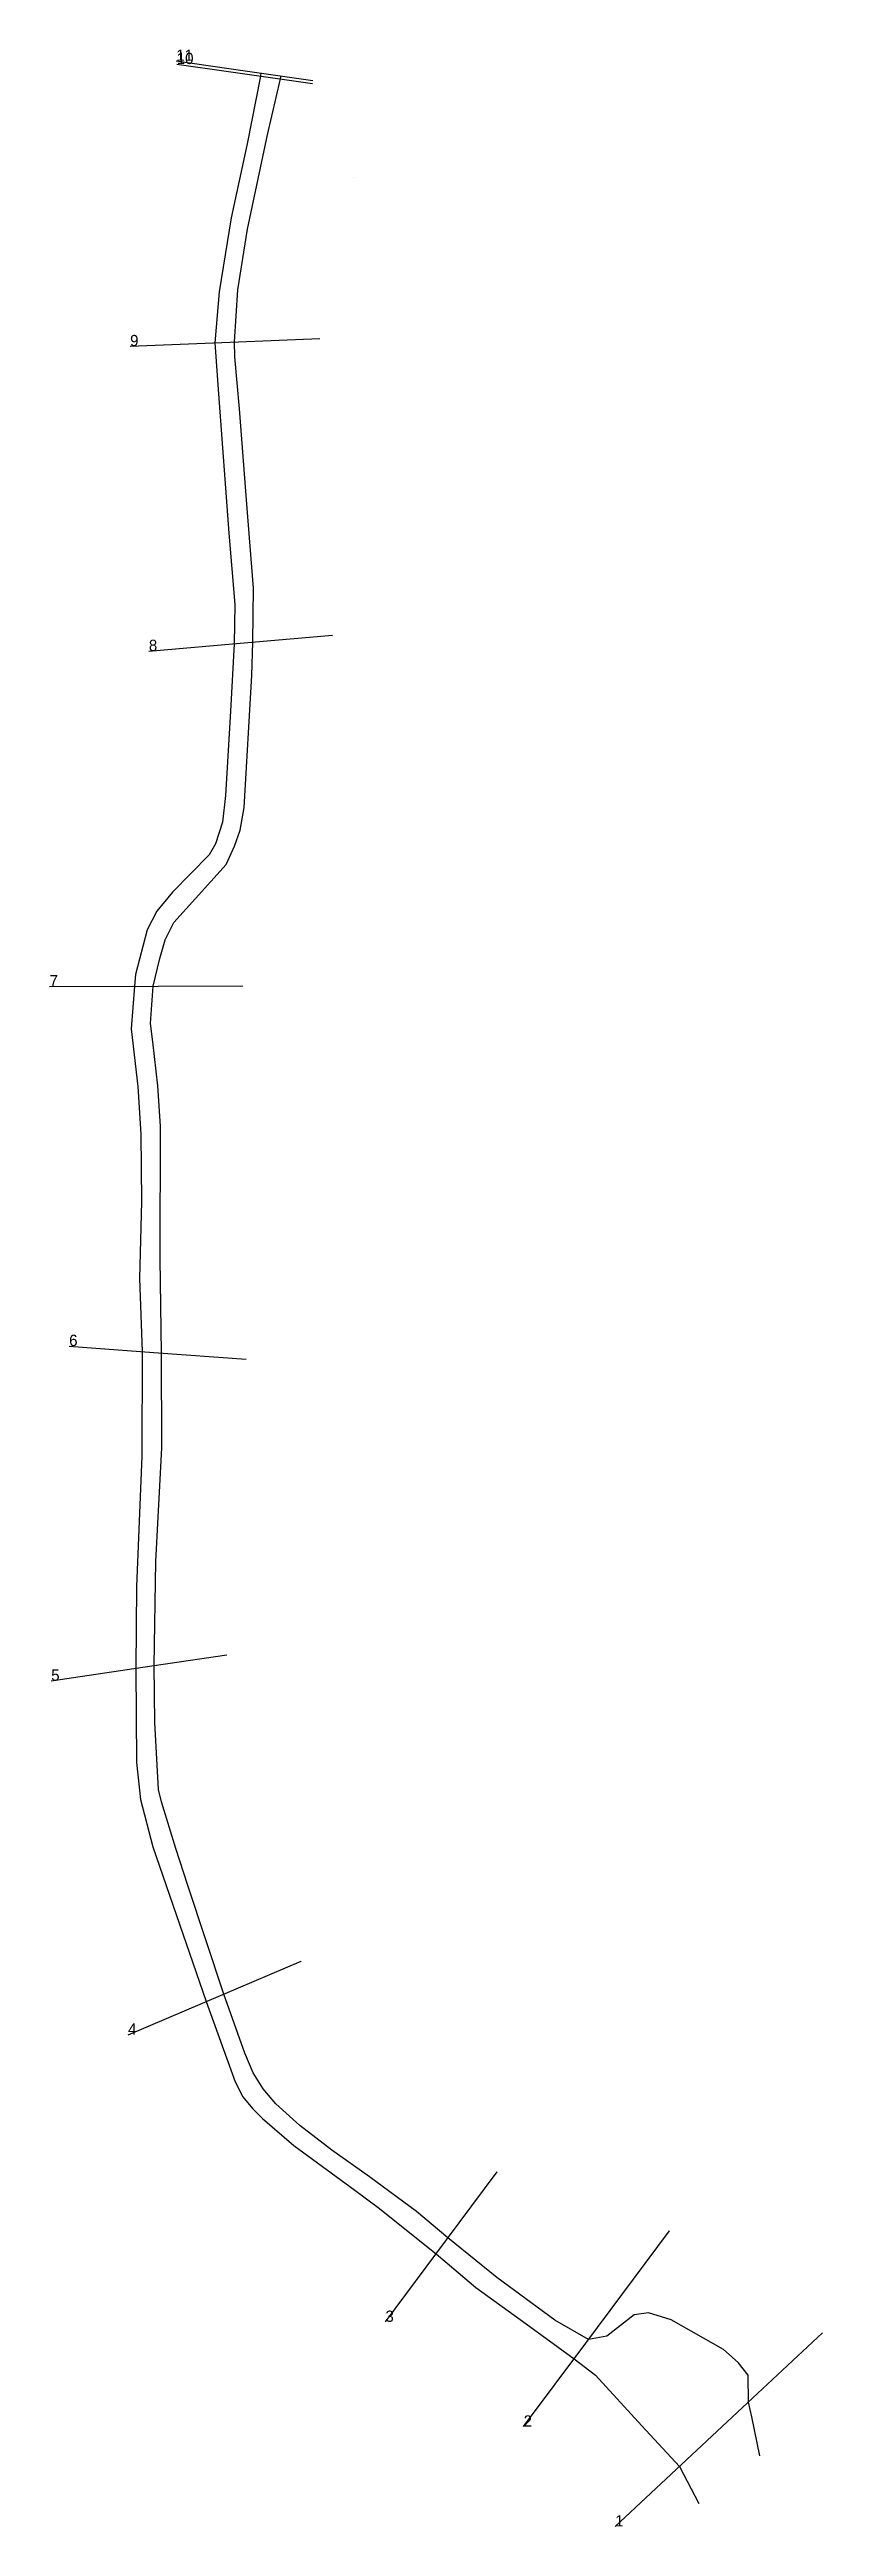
# Model space of a CAD drawing. Extents: x 521885 to 522021, y 4174747 to 4175185.
import ezdxf

# ---------------------------------------------------------------- set-up
doc = ezdxf.new("R2010")
doc.units = 0
for name, color, linetype in [('KESIT_AD', 7, 'Continuous'), ('KESIT_HAT', 7, 'Continuous'), ('NOKTA', 7, 'Continuous'), ('SEV_SEVUSTU', 7, 'Continuous')]:
    doc.layers.add(name, color=color, linetype=linetype)

msp = doc.modelspace()

# ---------------------------------------------------------------- linework, layer by layer
msp.add_line((521938.55, 4175162.44), (521938.55, 4175162.44))
at = {"layer": 'KESIT_HAT'}
for points in [[(521907.1, 4175183.14), (521916.42, 4175181.8), (521931.26, 4175179.68)], [(521907.19, 4175182.57), (521916.34, 4175181.26), (521931.19, 4175179.14)], [(521898.94, 4175132.65), (521918.11, 4175133.44), (521932.49, 4175134.04)], [(521902.26, 4175078.72), (521919.8, 4175080.23), (521934.75, 4175081.52)], [(521884.69, 4175019.38), (521903.91, 4175019.43), (521918.91, 4175019.47)], [(521888.16, 4174955.76), (521903.12, 4174954.64), (521919.48, 4174953.43)], [(521884.98, 4174896.54), (521901.19, 4174898.92), (521916.03, 4174901.11)], [(521898.58, 4174833.93), (521915.38, 4174841.06), (521929.19, 4174846.92)], [(521944.12, 4174783.12), (521954.93, 4174797.65), (521963.89, 4174809.68)], [(521968.57, 4174764.58), (521979.55, 4174779.33), (521994.38, 4174799.25)], [(521984.76, 4174746.92), (522007.31, 4174767.98), (522021.44, 4174781.17)]]:
    msp.add_lwpolyline(points, dxfattribs=at)
at = {"layer": 'NOKTA'}
for p, q in [((521907.1, 4175183.14), (521907.1, 4175183.14)), ((521907.19, 4175182.57), (521907.19, 4175182.57)), ((521909.82, 4175182.75), (521909.82, 4175182.75)), ((521912.1, 4175181.87), (521912.1, 4175181.87)), ((521912.87, 4175182.31), (521912.87, 4175182.31)), ((521915.69, 4175181.36), (521915.69, 4175181.36)), ((521915.8, 4175181.89), (521915.8, 4175181.89)), ((521919.02, 4175180.88), (521919.02, 4175180.88)), ((521919.19, 4175181.41), (521919.19, 4175181.41)), ((521921.57, 4175180.52), (521921.57, 4175180.52)), ((521921.7, 4175181.05), (521921.7, 4175181.05)), ((521922.03, 4175180.45), (521922.03, 4175180.45)), ((521922.03, 4175180.45), (521922.03, 4175180.45)), ((521922.03, 4175180.45), (521922.03, 4175180.45)), ((521922.06, 4175181), (521922.06, 4175181)), ((521922.06, 4175181), (521922.06, 4175181)), ((521922.06, 4175181), (521922.06, 4175181)), ((521923.35, 4175180.81), (521923.35, 4175180.81)), ((521923.5, 4175180.24), (521923.5, 4175180.24)), ((521925.55, 4175179.95), (521925.55, 4175179.95)), ((521925.55, 4175179.95), (521925.55, 4175179.95)), ((521925.55, 4175179.95), (521925.55, 4175179.95)), ((521925.68, 4175180.48), (521925.68, 4175180.48)), ((521925.68, 4175180.48), (521925.68, 4175180.48)), ((521925.68, 4175180.48), (521925.68, 4175180.48)), ((521925.99, 4175179.88), (521925.99, 4175179.88)), ((521926.07, 4175180.42), (521926.07, 4175180.42)), ((521926.71, 4175179.78), (521926.71, 4175179.78)), ((521927.82, 4175180.17), (521927.82, 4175180.17)), ((521928.34, 4175179.55), (521928.34, 4175179.55)), ((521929.7, 4175179.9), (521929.7, 4175179.9)), ((521931.19, 4175179.14), (521931.19, 4175179.14)), ((521931.26, 4175179.68), (521931.26, 4175179.68)), ((521898.94, 4175132.65), (521898.94, 4175132.65)), ((521902.65, 4175132.8), (521902.65, 4175132.8)), ((521905.6, 4175132.92), (521905.6, 4175132.92)), ((521906.68, 4175132.97), (521906.68, 4175132.97)), ((521909.38, 4175133.08), (521909.38, 4175133.08)), ((521911.6, 4175133.17), (521911.6, 4175133.17)), ((521913.45, 4175133.25), (521913.45, 4175133.25)), ((521913.93, 4175133.27), (521913.93, 4175133.27)), ((521913.93, 4175133.27), (521913.93, 4175133.27)), ((521913.93, 4175133.27), (521913.93, 4175133.27)), ((521915.36, 4175133.33), (521915.36, 4175133.33)), ((521917.42, 4175133.42), (521917.42, 4175133.42)), ((521917.42, 4175133.42), (521917.42, 4175133.42)), ((521917.42, 4175133.42), (521917.42, 4175133.42)), ((521917.79, 4175133.43), (521917.79, 4175133.43)), ((521920.49, 4175133.54), (521920.49, 4175133.54)), ((521927.1, 4175133.82), (521927.1, 4175133.82)), ((521932.49, 4175134.04), (521932.49, 4175134.04)), ((521902.26, 4175078.72), (521902.26, 4175078.72)), ((521905.72, 4175079.02), (521905.72, 4175079.02)), ((521909.39, 4175079.34), (521909.39, 4175079.34)), ((521911.8, 4175079.54), (521911.8, 4175079.54)), ((521913, 4175079.65), (521913, 4175079.65)), ((521915.56, 4175079.87), (521915.56, 4175079.87)), ((521916.89, 4175079.98), (521916.89, 4175079.98)), ((521917.35, 4175080.02), (521917.35, 4175080.02)), ((521917.35, 4175080.02), (521917.35, 4175080.02)), ((521917.35, 4175080.02), (521917.35, 4175080.02)), ((521918.46, 4175080.12), (521918.46, 4175080.12)), ((521920.66, 4175080.31), (521920.66, 4175080.31)), ((521920.66, 4175080.31), (521920.66, 4175080.31)), ((521920.66, 4175080.31), (521920.66, 4175080.31)), ((521921.01, 4175080.34), (521921.01, 4175080.34)), ((521923.37, 4175080.54), (521923.37, 4175080.54)), ((521928.86, 4175081.01), (521928.86, 4175081.01)), ((521934.75, 4175081.52), (521934.75, 4175081.52)), ((521884.69, 4175019.38), (521884.69, 4175019.38)), ((521888.75, 4175019.39), (521888.75, 4175019.39)), ((521891.99, 4175019.4), (521891.99, 4175019.4)), ((521894.79, 4175019.41), (521894.79, 4175019.41)), ((521896.07, 4175019.41), (521896.07, 4175019.41)), ((521899.28, 4175019.42), (521899.28, 4175019.42)), ((521899.74, 4175019.42), (521899.74, 4175019.42)), ((521899.74, 4175019.42), (521899.74, 4175019.42)), ((521899.74, 4175019.42), (521899.74, 4175019.42)), ((521900.68, 4175019.42), (521900.68, 4175019.42)), ((521903.03, 4175019.43), (521903.03, 4175019.43)), ((521903.03, 4175019.43), (521903.03, 4175019.43)), ((521903.03, 4175019.43), (521903.03, 4175019.43)), ((521903.73, 4175019.43), (521903.73, 4175019.43)), ((521906.08, 4175019.44), (521906.08, 4175019.44)), ((521913.03, 4175019.46), (521913.03, 4175019.46)), ((521918.91, 4175019.47), (521918.91, 4175019.47)), ((521888.16, 4174955.76), (521888.16, 4174955.76)), ((521891.02, 4174955.54), (521891.02, 4174955.54)), ((521894.46, 4174955.29), (521894.46, 4174955.29)), ((521897.14, 4174955.09), (521897.14, 4174955.09)), ((521898.13, 4174955.01), (521898.13, 4174955.01)), ((521900.66, 4174954.83), (521900.66, 4174954.83)), ((521901.07, 4174954.8), (521901.07, 4174954.8)), ((521901.07, 4174954.8), (521901.07, 4174954.8)), ((521901.07, 4174954.8), (521901.07, 4174954.8)), ((521902.32, 4174954.7), (521902.32, 4174954.7)), ((521904.48, 4174954.54), (521904.48, 4174954.54)), ((521904.48, 4174954.54), (521904.48, 4174954.54)), ((521904.48, 4174954.54), (521904.48, 4174954.54)), ((521905.02, 4174954.5), (521905.02, 4174954.5)), ((521906.54, 4174954.39), (521906.54, 4174954.39)), ((521913.69, 4174953.86), (521913.69, 4174953.86)), ((521919.48, 4174953.43), (521919.48, 4174953.43)), ((521898.01, 4174898.45), (521898.01, 4174898.45)), ((521899.48, 4174898.67), (521899.48, 4174898.67)), ((521899.97, 4174898.74), (521899.97, 4174898.74)), ((521899.97, 4174898.74), (521899.97, 4174898.74)), ((521899.97, 4174898.74), (521899.97, 4174898.74)), ((521900.81, 4174898.87), (521900.81, 4174898.87)), ((521903.19, 4174899.22), (521903.19, 4174899.22)), ((521903.19, 4174899.22), (521903.19, 4174899.22)), ((521903.19, 4174899.22), (521903.19, 4174899.22)), ((521903.61, 4174899.28), (521903.61, 4174899.28)), ((521905.95, 4174899.62), (521905.95, 4174899.62)), ((521911.11, 4174900.38), (521911.11, 4174900.38)), ((521916.03, 4174901.11), (521916.03, 4174901.11)), ((521884.98, 4174896.54), (521884.98, 4174896.54)), ((521888.72, 4174897.09), (521888.72, 4174897.09)), ((521891.82, 4174897.54), (521891.82, 4174897.54)), ((521895, 4174898.01), (521895, 4174898.01)), ((521929.19, 4174846.92), (521929.19, 4174846.92)), ((521915.95, 4174841.3), (521915.95, 4174841.3)), ((521916.88, 4174841.7), (521916.88, 4174841.7)), ((521922.09, 4174843.91), (521922.09, 4174843.91)), ((521908, 4174837.93), (521908, 4174837.93)), ((521910.08, 4174838.81), (521910.08, 4174838.81)), ((521912.13, 4174839.68), (521912.13, 4174839.68)), ((521912.41, 4174839.8), (521912.41, 4174839.8)), ((521912.41, 4174839.8), (521912.41, 4174839.8)), ((521912.41, 4174839.8), (521912.41, 4174839.8)), ((521913.58, 4174840.3), (521913.58, 4174840.3)), ((521915.5, 4174841.11), (521915.5, 4174841.11)), ((521915.5, 4174841.11), (521915.5, 4174841.11)), ((521915.5, 4174841.11), (521915.5, 4174841.11)), ((521898.58, 4174833.93), (521898.58, 4174833.93)), ((521901.09, 4174835), (521901.09, 4174835)), ((521904.63, 4174836.5), (521904.63, 4174836.5)), ((521963.89, 4174809.68), (521963.89, 4174809.68)), ((521960.47, 4174805.09), (521960.47, 4174805.09)), ((521955.18, 4174797.98), (521955.18, 4174797.98)), ((521955.18, 4174797.98), (521955.18, 4174797.98)), ((521955.18, 4174797.98), (521955.18, 4174797.98)), ((521955.39, 4174798.26), (521955.39, 4174798.26)), ((521956.52, 4174799.78), (521956.52, 4174799.78)), ((521994.38, 4174799.25), (521994.38, 4174799.25)), ((521951.75, 4174793.37), (521951.75, 4174793.37)), ((521952.9, 4174794.91), (521952.9, 4174794.91)), ((521953.09, 4174795.17), (521953.09, 4174795.17)), ((521953.09, 4174795.17), (521953.09, 4174795.17)), ((521953.09, 4174795.17), (521953.09, 4174795.17)), ((521953.91, 4174796.26), (521953.91, 4174796.26)), ((521990.92, 4174794.61), (521990.92, 4174794.61)), ((521948.93, 4174789.58), (521948.93, 4174789.58)), ((521951.01, 4174792.38), (521951.01, 4174792.38)), ((521986.86, 4174789.16), (521986.86, 4174789.16)), ((521946.04, 4174785.7), (521946.04, 4174785.7)), ((521983.26, 4174784.32), (521983.26, 4174784.32)), ((521944.12, 4174783.12), (521944.12, 4174783.12)), ((521980.06, 4174780.02), (521980.06, 4174780.02)), ((521980.06, 4174780.02), (521980.06, 4174780.02)), ((521980.06, 4174780.02), (521980.06, 4174780.02)), ((521980.38, 4174780.44), (521980.38, 4174780.44)), ((522021.44, 4174781.17), (522021.44, 4174781.17)), ((521977.16, 4174776.12), (521977.16, 4174776.12)), ((521977.52, 4174776.6), (521977.52, 4174776.6)), ((521977.52, 4174776.6), (521977.52, 4174776.6)), ((521977.52, 4174776.6), (521977.52, 4174776.6)), ((521978.64, 4174778.11), (521978.64, 4174778.11)), ((522016.89, 4174776.92), (522016.89, 4174776.92)), ((521975.07, 4174773.31), (521975.07, 4174773.31)), ((521976.19, 4174774.82), (521976.19, 4174774.82)), ((522012.31, 4174772.64), (522012.31, 4174772.64)), ((521970.89, 4174767.7), (521970.89, 4174767.7)), ((521973.02, 4174770.55), (521973.02, 4174770.55)), ((522008.33, 4174768.93), (522008.33, 4174768.93)), ((521968.57, 4174764.58), (521968.57, 4174764.58)), ((522005.51, 4174766.3), (522005.51, 4174766.3)), ((521997.68, 4174758.99), (521997.68, 4174758.99)), ((521999.37, 4174760.56), (521999.37, 4174760.56)), ((522001.26, 4174762.33), (522001.26, 4174762.33)), ((521993.49, 4174755.07), (521993.49, 4174755.07)), ((521996.13, 4174757.54), (521996.13, 4174757.54)), ((521987.43, 4174749.42), (521987.43, 4174749.42)), ((521991.2, 4174752.94), (521991.2, 4174752.94)), ((521984.76, 4174746.92), (521984.76, 4174746.92))]:
    msp.add_line(p, q, dxfattribs=at)
at = {"layer": 'SEV_SEVUSTU'}
for points in [[(521922.06, 4175181), (521922.03, 4175180.45), (521919.64, 4175168.47), (521916.82, 4175155.39), (521914.68, 4175142.27), (521913.93, 4175133.27), (521914.61, 4175124.22), (521916.42, 4175099.59), (521917.48, 4175086.97), (521917.35, 4175080.02), (521916.72, 4175068.11), (521915.8, 4175053.17), (521915.3, 4175048.45), (521914.05, 4175044.62), (521912.91, 4175042.65), (521906.43, 4175036.04), (521903.67, 4175032.68), (521901.98, 4175029.39), (521899.87, 4175021.51), (521899.74, 4175019.42), (521899.14, 4175011.9), (521900.34, 4175001.7), (521900.83, 4174993.23), (521900.94, 4174981.35), (521900.63, 4174967.71), (521901.07, 4174954.8), (521901.02, 4174936.28), (521900.08, 4174913.24), (521899.97, 4174898.74), (521900.05, 4174882.1), (521900.76, 4174875.51), (521902.97, 4174867.14), (521912.41, 4174839.8), (521917.56, 4174825.58), (521918.91, 4174822.96), (521920.58, 4174820.84), (521922.39, 4174819.09), (521927.9, 4174814.31), (521938.69, 4174806.44), (521942.84, 4174803.35), (521953.09, 4174795.17), (521960.14, 4174789.2), (521969.04, 4174782.75), (521977.52, 4174776.6), (521981.29, 4174773.69), (521989.48, 4174764.73), (521996.13, 4174757.54), (521999.57, 4174750.96)], [(522010.34, 4174759.44), (522008.94, 4174766.29), (522008.33, 4174768.93), (522008.27, 4174773.69), (522006.55, 4174775.94), (522003.94, 4174778.21), (521994.68, 4174783.46), (521990.64, 4174784.72), (521988.11, 4174784.35), (521983.29, 4174780.6), (521980.06, 4174780.02), (521974.1, 4174783.44), (521963.83, 4174790.96), (521955.18, 4174797.98), (521949.59, 4174802.64), (521941.3, 4174808.78), (521934.63, 4174813.47), (521928.98, 4174817.86), (521924.71, 4174821.7), (521922.47, 4174824.34), (521920.69, 4174827.18), (521919.23, 4174830.65), (521915.5, 4174841.11), (521909.16, 4174860.35), (521907.01, 4174866.87), (521904.52, 4174875.11), (521903.94, 4174877.3), (521903.3, 4174889.18), (521903.19, 4174899.22), (521903.51, 4174917.66), (521904.57, 4174937.74), (521904.48, 4174954.54), (521904.27, 4174971.17), (521904.33, 4174994.65), (521903.84, 4175001.78), (521902.94, 4175009.58), (521902.55, 4175012.81), (521903.03, 4175019.43), (521904.21, 4175024.35), (521905.15, 4175027.62), (521906.7, 4175030.72), (521910.5, 4175034.92), (521915.95, 4175040.96), (521917.44, 4175044.22), (521918.4, 4175047.05), (521919.12, 4175051.06), (521920.51, 4175074.41), (521920.66, 4175080.31), (521920.78, 4175089.83), (521919.61, 4175104.73), (521918.3, 4175121.56), (521917.49, 4175130.79), (521917.42, 4175133.42), (521918.02, 4175142.63), (521919.72, 4175153.35), (521923.26, 4175170.07), (521925.55, 4175179.95), (521925.68, 4175180.48)]]:
    msp.add_lwpolyline(points, dxfattribs=at)

# ---------------------------------------------------------------- texts
at = {"layer": 'KESIT_AD'}
for s, p in [('11', (521907.1, 4175183.14)), ('10', (521907.19, 4175182.57)), ('9', (521898.94, 4175132.65)), ('8', (521902.26, 4175078.72)), ('7', (521884.69, 4175019.38)), ('6', (521888.16, 4174955.76)), ('5', (521884.98, 4174896.54)), ('4', (521898.58, 4174833.93)), ('3', (521944.12, 4174783.12)), ('2', (521968.57, 4174764.58)), ('1', (521984.76, 4174746.92))]:
    msp.add_text(s, height=2, dxfattribs=at).set_placement(p)

doc.saveas('drawing.dxf')
